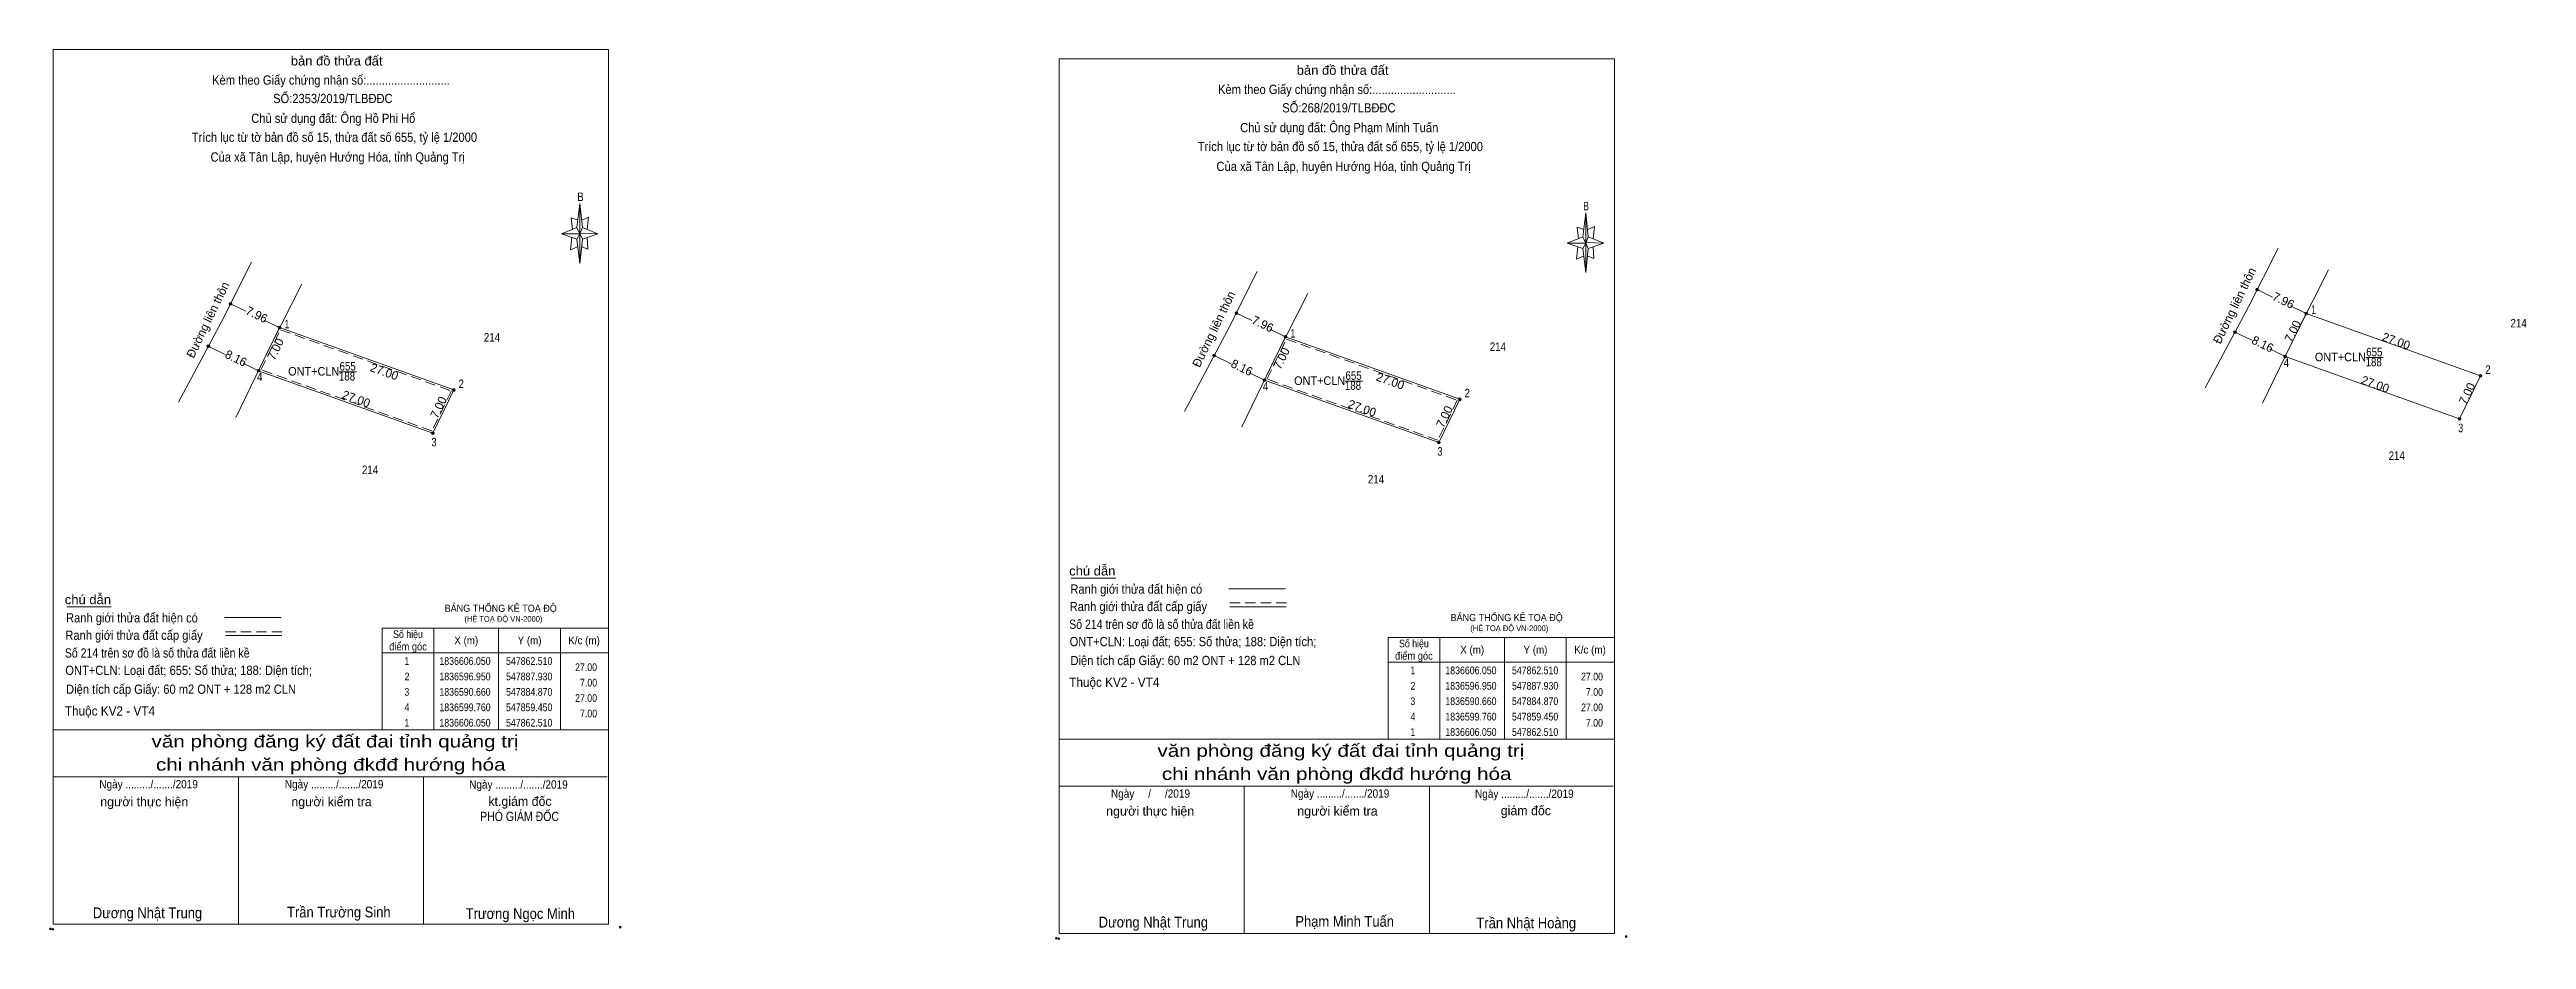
# Model space of a CAD drawing. Header units: metres. Extents: x 547533 to 547895, y 1836515 to 1836645.
import ezdxf
from ezdxf.enums import TextEntityAlignment as Align

# ---------------------------------------------------------------- set-up
doc = ezdxf.new("R2010")
doc.units = ezdxf.units.M
doc.header["$LTSCALE"] = 0.5
doc.header["$PDMODE"] = 32
doc.header["$PDSIZE"] = 0.25
doc.linetypes.add('MEDIUM_DASHED', pattern=[4.5, 3, -1.5])
for name, color, linetype, lineweight in [('1', 7, 'MEDIUM_DASHED', 13), ('17', 7, 'Continuous', 13), ('23', 7, 'Continuous', 13), ('5', 7, 'Continuous', 13), ('55', 7, 'Continuous', 13), ('6', 7, 'Continuous', 13), ('63', 7, 'Continuous', 13)]:
    doc.layers.add(name, color=color, linetype=linetype, lineweight=lineweight)

msp = doc.modelspace()

# ---------------------------------------------------------------- hatches: boundary and pattern name
at = {"layer": '63'}
for points in [[(547855.55, 1836609.53, 1), (547855.15, 1836609.53, 1)], [(547559.87, 1836607.46, 1), (547559.47, 1836607.46, 1)], [(547706.63, 1836606.1, 1), (547706.23, 1836606.1, 1)], [(547862.71, 1836606.05, 1), (547862.31, 1836606.05, 1)], [(547567.03, 1836603.98, 1), (547566.63, 1836603.98, 1)], [(547713.79, 1836602.62, 1), (547713.39, 1836602.62, 1)], [(547852.32, 1836603.33, 1), (547851.92, 1836603.33, 1)], [(547556.64, 1836601.26, 1), (547556.24, 1836601.26, 1)], [(547703.4, 1836599.9, 1), (547703, 1836599.9, 1)], [(547859.65, 1836599.76, 1), (547859.25, 1836599.76, 1)], [(547563.97, 1836597.69, 1), (547563.57, 1836597.69, 1)], [(547592.45, 1836594.88, 1), (547592.05, 1836594.88, 1)], [(547710.73, 1836596.33, 1), (547710.33, 1836596.33, 1)], [(547888.13, 1836596.95, 1), (547887.73, 1836596.95, 1)], [(547739.21, 1836593.52, 1), (547738.81, 1836593.52, 1)], [(547589.39, 1836588.59, 1), (547588.99, 1836588.59, 1)], [(547885.07, 1836590.66, 1), (547884.67, 1836590.66, 1)], [(547736.15, 1836587.23, 1), (547735.75, 1836587.23, 1)]]:
    msp.add_hatch(color=256, dxfattribs=at).paths.add_polyline_path(points)

# ---------------------------------------------------------------- linework, layer by layer
at = {"layer": '1', "linetype": 'Continuous'}
msp.add_lwpolyline([(547862.51, 1836606.05), (547887.93, 1836596.95), (547884.87, 1836590.66), (547859.45, 1836599.76)], close=True, dxfattribs=at)
at = {"layer": '1'}
for points in [[(547566.96, 1836603.67), (547591.9, 1836594.74), (547589.06, 1836588.9), (547564.12, 1836597.83)], [(547713.72, 1836602.31), (547738.66, 1836593.38), (547735.82, 1836587.54), (547710.88, 1836596.47)]]:
    msp.add_lwpolyline(points, close=True, dxfattribs=at)
at = {"layer": '17'}
for p, q in [((547682.31, 1836567.44), (547688.82, 1836567.44)), ((547535.78, 1836563.25), (547542.29, 1836563.25))]:
    msp.add_line(p, q, dxfattribs=at)
at = {"layer": '23'}
for p, q in [((547558.39, 1836604.92), (547562.72, 1836613.52)), ((547854.07, 1836606.99), (547858.4, 1836615.59)), ((547705.15, 1836603.56), (547709.48, 1836612.16)), ((547847.78, 1836595.19), (547854.07, 1836606.99)), ((547552.1, 1836593.12), (547558.39, 1836604.92)), ((547698.86, 1836591.76), (547705.15, 1836603.56))]:
    msp.add_line(p, q, dxfattribs=at)
for points in [[(547560.45, 1836590.87), (547565.58, 1836601.41), (547570.08, 1836610.33)], [(547856.13, 1836592.94), (547861.26, 1836603.48), (547865.76, 1836612.4)], [(547707.21, 1836589.51), (547712.34, 1836600.05), (547716.84, 1836608.97)]]:
    msp.add_lwpolyline(points, dxfattribs=at)
at = {"layer": '5'}
for p, q in [((547610.2, 1836618.58), (547610.65, 1836622.09)), ((547756.96, 1836617.22), (547757.41, 1836620.73)), ((547610.2, 1836616.87), (547607.95, 1836617.68)), ((547611.01, 1836616.87), (547610.65, 1836613.36)), ((547611.01, 1836618.58), (547613.26, 1836617.68)), ((547611.73, 1836617.14), (547611.82, 1836615.43)), ((547757.77, 1836617.22), (547760.02, 1836616.32)), ((547611.82, 1836615.43), (547610.92, 1836615.79)), ((547756.96, 1836615.51), (547754.71, 1836616.32)), ((547757.77, 1836615.51), (547757.41, 1836612)), ((547758.58, 1836614.07), (547757.68, 1836614.43)), ((547758.49, 1836615.78), (547758.58, 1836614.07)), ((547533.82, 1836545.28), (547614.82, 1836545.28)), ((547680.58, 1836543.92), (547761.58, 1836543.92)), ((547533.82, 1836538.44), (547614.64, 1836538.44)), ((547533.82, 1836538.44), (547614.64, 1836538.44)), ((547533.82, 1836538.44), (547614.64, 1836538.44)), ((547560.82, 1836516.94), (547560.82, 1836538.44)), ((547587.82, 1836516.94), (547587.82, 1836538.44)), ((547680.58, 1836537.08), (547761.4, 1836537.08)), ((547680.58, 1836537.08), (547761.4, 1836537.08)), ((547680.58, 1836537.08), (547761.4, 1836537.08)), ((547707.58, 1836515.58), (547707.58, 1836537.08)), ((547734.58, 1836515.58), (547734.58, 1836537.08))]:
    msp.add_line(p, q, dxfattribs=at)
for points in [[(547533.82, 1836644.56), (547614.82, 1836644.56), (547614.82, 1836516.94), (547533.82, 1836516.94)], [(547680.58, 1836643.2), (547761.58, 1836643.2), (547761.58, 1836515.58), (547680.58, 1836515.58)], [(547610.65, 1836622.09), (547611.01, 1836618.58), (547610.65, 1836617.68)], [(547757.41, 1836620.73), (547757.77, 1836617.22), (547757.41, 1836616.32)], [(547610.65, 1836617.68), (547607.95, 1836617.68), (547610.2, 1836618.58), (547611.01, 1836616.87), (547613.26, 1836617.68), (547610.65, 1836617.77)], [(547610.65, 1836617.68), (547610.65, 1836613.36), (547610.2, 1836616.87)], [(547757.41, 1836616.32), (547754.71, 1836616.32), (547756.96, 1836617.22), (547757.77, 1836615.51), (547760.02, 1836616.32), (547757.41, 1836616.41)], [(547757.41, 1836616.32), (547757.41, 1836612), (547756.96, 1836615.51)]]:
    msp.add_lwpolyline(points, close=True, dxfattribs=at)
for points in [[(547610.92, 1836619.66), (547611.91, 1836620.11), (547611.73, 1836618.31)], [(547610.65, 1836617.68), (547610.2, 1836618.58), (547607.95, 1836617.68)], [(547609.48, 1836617.14), (547609.3, 1836615.34), (547610.29, 1836615.79)], [(547610.38, 1836619.66), (547609.39, 1836620.02), (547609.57, 1836618.31)], [(547610.65, 1836617.68), (547611.01, 1836616.87), (547613.26, 1836617.68)], [(547757.41, 1836616.32), (547756.96, 1836617.22), (547754.71, 1836616.32)], [(547757.14, 1836618.3), (547756.15, 1836618.66), (547756.33, 1836616.95)], [(547757.68, 1836618.3), (547758.67, 1836618.75), (547758.49, 1836616.95)], [(547756.24, 1836615.78), (547756.06, 1836613.98), (547757.05, 1836614.43)], [(547757.41, 1836616.32), (547757.77, 1836615.51), (547760.02, 1836616.32)], [(547614.82, 1836516.94), (547533.82, 1836516.94), (547533.82, 1836538.44)], [(547761.58, 1836515.58), (547680.58, 1836515.58), (547680.58, 1836537.08)]]:
    msp.add_lwpolyline(points, dxfattribs=at)
for p in [(547533.4, 1836516.24), (547533.76, 1836516.18), (547680.16, 1836514.88), (547680.52, 1836514.82)]:
    msp.add_point(p, dxfattribs=at)
at = {"layer": '55'}
for points in [[(547862.51, 1836606.05), (547887.93, 1836596.95), (547884.87, 1836590.66), (547859.45, 1836599.76)], [(547566.83, 1836603.98), (547592.25, 1836594.88), (547589.19, 1836588.59), (547563.77, 1836597.69)], [(547713.59, 1836602.62), (547739.01, 1836593.52), (547735.95, 1836587.23), (547710.53, 1836596.33)]]:
    msp.add_lwpolyline(points, close=True, dxfattribs=at)
at = {"layer": '6'}
for p, q in [((547705.35, 1836565.88), (547713.58, 1836565.88)), ((547705.48, 1836563.24), (547713.7, 1836563.24)), ((547558.82, 1836561.69), (547567.05, 1836561.69)), ((547558.95, 1836559.05), (547567.17, 1836559.05))]:
    msp.add_line(p, q, dxfattribs=at)
at = {"layer": '6', "linetype": 'MEDIUM_DASHED'}
for p, q in [((547705.48, 1836563.8), (547713.76, 1836563.8)), ((547558.95, 1836559.61), (547567.23, 1836559.61))]:
    msp.add_line(p, q, dxfattribs=at)
at = {"layer": '6'}
for p in [(547616.53, 1836516.48), (547763.29, 1836515.12)]:
    msp.add_point(p, dxfattribs=at)
at = {"layer": '63'}
for p, q in [((547855.35, 1836609.53), (547857.6, 1836608.44)), ((547559.67, 1836607.46), (547561.92, 1836606.37)), ((547706.43, 1836606.1), (547708.68, 1836605.01)), ((547860.22, 1836607.16), (547862.51, 1836606.05)), ((547564.54, 1836605.09), (547566.83, 1836603.98)), ((547711.3, 1836603.73), (547713.59, 1836602.62)), ((547852.12, 1836603.33), (547854.59, 1836602.13)), ((547556.44, 1836601.26), (547558.91, 1836600.06)), ((547561.5, 1836598.79), (547563.77, 1836597.69)), ((547703.2, 1836599.9), (547705.67, 1836598.7)), ((547857.18, 1836600.86), (547859.45, 1836599.76)), ((547871.2, 1836599.6), (547873.75, 1836599.6)), ((547575.52, 1836597.53), (547578.07, 1836597.53)), ((547708.26, 1836597.43), (547710.53, 1836596.33)), ((547722.28, 1836596.17), (547724.83, 1836596.17)), ((547589.35, 1836560.14), (547589.35, 1836545.28)), ((547598.8, 1836560.14), (547598.8, 1836545.28)), ((547607.8, 1836560.14), (547607.8, 1836545.28)), ((547736.11, 1836558.78), (547736.11, 1836543.92)), ((547745.56, 1836558.78), (547745.56, 1836543.92)), ((547754.56, 1836558.78), (547754.56, 1836543.92)), ((547581.79, 1836556.54), (547614.82, 1836556.54)), ((547728.55, 1836555.18), (547761.58, 1836555.18))]:
    msp.add_line(p, q, dxfattribs=at)
for points in [[(547581.79, 1836560.14), (547614.82, 1836560.14), (547614.82, 1836545.28), (547581.79, 1836545.28)], [(547728.55, 1836558.78), (547761.58, 1836558.78), (547761.58, 1836543.92), (547728.55, 1836543.92)]]:
    msp.add_lwpolyline(points, close=True, dxfattribs=at)
for centre in [(547855.35, 1836609.53), (547559.67, 1836607.46), (547706.43, 1836606.1), (547862.51, 1836606.05), (547566.83, 1836603.98), (547713.59, 1836602.62), (547852.12, 1836603.33), (547556.44, 1836601.26), (547703.2, 1836599.9), (547859.45, 1836599.76), (547563.77, 1836597.69), (547592.25, 1836594.88), (547710.53, 1836596.33), (547887.93, 1836596.95), (547739.01, 1836593.52), (547589.19, 1836588.59), (547884.87, 1836590.66), (547735.95, 1836587.23)]:
    msp.add_circle(centre, 0.2, dxfattribs=at)

# ---------------------------------------------------------------- texts
at = {"layer": '1'}
for s, width, p in [('214', 0.85, (547597.82, 1836601.93)), ('214', 0.85, (547893.5, 1836604)), ('655', 0.85, (547576.765, 1836597.72)), ('214', 0.85, (547744.58, 1836600.57)), ('ONT+CLN', 0.95, (547867.5, 1836599.07)), ('188', 0.85, (547872.355, 1836598.33)), ('655', 0.85, (547872.445, 1836599.79)), ('ONT+CLN', 0.95, (547571.82, 1836596.98)), ('188', 0.85, (547576.675, 1836596.26)), ('ONT+CLN', 0.95, (547718.58, 1836595.62)), ('188', 0.85, (547723.435, 1836594.9)), ('655', 0.85, (547723.525, 1836596.36)), ('214', 0.85, (547875.72, 1836584.67)), ('214', 0.85, (547580.04, 1836582.6)), ('214', 0.85, (547726.8, 1836581.24))]:
    msp.add_text(s, height=1.25, dxfattribs=dict(at, width=width)).set_placement(p, align=Align.CENTER)
for s, height, width, p in [('BẢNG THỐNG KÊ TOẠ ĐỘ ', 1.035, 0.95, (547590.92, 1836562.51)), ('BẢNG THỐNG KÊ TOẠ ĐỘ ', 1.035, 0.95, (547737.68, 1836561.15)), ('(HỆ TOẠ ĐỘ VN-2000)', 0.837, 0.9, (547593.8, 1836561.05)), ('(HỆ TOẠ ĐỘ VN-2000)', 0.837, 0.9, (547740.56, 1836559.69))]:
    msp.add_text(s, height=height, dxfattribs=dict(at, width=width)).set_placement(p)
at = {"layer": '5'}
for s, height, width, p in [('bản đồ thửa đất', 1.35, 1.05, (547575.165, 1836642.23)), ('bản đồ thửa đất', 1.35, 1.05, (547721.925, 1836640.87)), ('Kèm theo Giấy chứng nhận số:...........................', 1.35, 0.9, (547574.335, 1836639.43)), ('SỐ:2353/2019/TLBĐĐC', 1.35, 0.9, (547574.61, 1836636.74)), ('Kèm theo Giấy chứng nhận số:...........................', 1.35, 0.9, (547721.095, 1836638.07)), ('Chủ sử dụng đất: Ông Hồ Phi Hổ', 1.35, 0.9, (547574.675, 1836633.85)), ('SỐ:268/2019/TLBĐĐC', 1.35, 0.9, (547721.38, 1836635.38)), ('Trích lục từ tờ bản đồ số 15, thửa đất số 655, tỷ lệ 1/2000 ', 1.35, 0.9, (547575.06, 1836631.09)), ('Trích lục từ tờ bản đồ số 15, thửa đất số 655, tỷ lệ 1/2000 ', 1.35, 0.9, (547721.815, 1836629.73)), ('Chủ sử dụng đất: Ông Phạm Minh Tuấn', 1.35, 0.9, (547721.43, 1836632.49)), ('Của xã Tân Lập, huyện Hướng Hóa, tỉnh Quảng Trị', 1.35, 0.9, (547575.315, 1836628.2)), ('Của xã Tân Lập, huyện Hướng Hóa, tỉnh Quảng Trị', 1.35, 0.9, (547722.075, 1836626.84)), ('B', 1.24, 0.85, (547610.735, 1836622.45)), ('B', 1.24, 0.75, (547757.445, 1836621.09)), ('văn phòng đăng ký đất đai tỉnh quảng trị', 1.8, 1.25, (547574.92, 1836542.71)), ('chi nhánh văn phòng đkđđ hướng hóa', 1.8, 1.25, (547574.3, 1836539.33)), ('văn phòng đăng ký đất đai tỉnh quảng trị', 1.8, 1.25, (547721.675, 1836541.35)), ('Ngày ........./......./2019', 1.215, 0.9, (547547.725, 1836536.75)), ('Ngày ........./......./2019', 1.215, 0.9, (547574.795, 1836536.75)), ('Ngày ........./......./2019', 1.215, 0.9, (547601.685, 1836536.71)), ('chi nhánh văn phòng đkđđ hướng hóa', 1.8, 1.25, (547721.06, 1836537.97)), ('PHÓ GIÁM ĐỐC', 1.35, 0.85, (547601.85, 1836531.98)), ('Ngày     /     /2019', 1.215, 0.9, (547693.895, 1836535.38)), ('Ngày ........./......./2019', 1.215, 0.9, (547721.545, 1836535.39)), ('Ngày ........./......./2019', 1.215, 0.9, (547748.435, 1836535.35)), ('Dương Nhật Trung', 1.57, 0.9, (547547.565, 1836517.8)), ('Trần Trường Sinh', 1.57, 0.9, (547575.48, 1836517.91)), ('Trương Ngọc Minh', 1.57, 0.9, (547601.965, 1836517.68)), ('Dương Nhật Trung', 1.57, 0.9, (547694.315, 1836516.44)), ('Phạm Minh Tuấn', 1.57, 0.9, (547722.225, 1836516.55)), ('Trần Nhật Hoàng', 1.575, 0.9, (547748.715, 1836516.32))]:
    msp.add_text(s, height=height, dxfattribs=dict(at, width=width)).set_placement(p, align=Align.CENTER)
for s, p in [('người thực hiện', (547547.095, 1836534.12)), ('người kiểm tra', (547574.415, 1836534.13)), ('kt.giám đốc', (547601.91, 1836534.19)), ('người thực hiện', (547693.85, 1836532.76)), ('người kiểm tra', (547721.175, 1836532.77)), ('giám đốc', (547748.665, 1836532.83))]:
    msp.add_text(s, height=1.35, dxfattribs=at).set_placement(p, align=Align.CENTER)
at = {"layer": '6'}
for s, width, p in [('chú dẫn', 1.05, (547682.03, 1836567.81)), ('Ranh giới thửa đất hiện có ', 0.9, (547682.21, 1836565.15)), ('chú dẫn', 1.05, (547535.5, 1836563.62)), ('Ranh giới thửa đất hiện có ', 0.9, (547535.68, 1836560.96)), ('Ranh giới thửa đất cấp giấy', 0.9, (547682.11, 1836562.61)), ('Ranh giới thửa đất cấp giấy', 0.9, (547535.58, 1836558.42)), ('Số 214 trên sơ đồ là số thửa đất liền kề', 0.85, (547682.04, 1836560.02)), ('ONT+CLN: Loại đất; 655: Số thửa; 188: Diện tích;', 0.9, (547682.1, 1836557.49)), ('Số 214 trên sơ đồ là số thửa đất liền kề', 0.85, (547535.51, 1836555.83)), ('Diện tích cấp Giấy: 60 m2 ONT + 128 m2 CLN', 0.9, (547682.22, 1836554.73)), ('ONT+CLN: Loại đất; 655: Số thửa; 188: Diện tích;', 0.9, (547535.57, 1836553.3)), ('Diện tích cấp Giấy: 60 m2 ONT + 128 m2 CLN', 0.9, (547535.69, 1836550.54)), ('Thuộc KV2 - VT4', 0.95, (547682.04, 1836551.56)), ('Thuộc KV2 - VT4', 0.95, (547535.51, 1836547.37))]:
    msp.add_text(s, height=1.35, dxfattribs=dict(at, width=width)).set_placement(p)
at = {"layer": '63'}
for s, rotation, p in [('Đường liên thôn', 64.058, (547556.9375, 1836604.8516)), ('Đường liên thôn', 64.058, (547852.6175, 1836606.9216)), ('7.96', 334.079, (547563.2318, 1836605.3155)), ('Đường liên thôn', 64.058, (547703.6975, 1836603.4916)), ('7.96', 334.079, (547709.9918, 1836603.9555)), ('7.96', 334.079, (547858.9118, 1836607.3855)), ('7.00', 64.058, (547566.8075, 1836600.5666)), ('8.16', 334.032, (547855.8813, 1836601.0242)), ('7.00', 64.058, (547861.1175, 1836603.1766)), ('27.00', 340.303, (547875.4294, 1836601.4229)), ('8.16', 334.032, (547560.2013, 1836598.9542)), ('27.00', 340.303, (547581.9094, 1836596.9629)), ('8.16', 334.032, (547706.9613, 1836597.5942)), ('7.00', 64.058, (547713.5675, 1836599.2066)), ('27.00', 340.303, (547577.8094, 1836592.9929)), ('27.00', 340.303, (547728.6694, 1836595.6029)), ('27.00', 340.303, (547872.3694, 1836595.1329)), ('7.00', 64.058, (547886.5375, 1836594.0766)), ('7.00', 64.058, (547590.5875, 1836592.0766)), ('27.00', 340.303, (547724.5694, 1836591.6329)), ('7.00', 64.058, (547737.3475, 1836590.7166))]:
    msp.add_text(s, height=1.25, rotation=rotation, dxfattribs=at).set_placement(p, align=Align.CENTER)
for s, height, width, p in [(' 1', 1.25, 0.75, (547863.94, 1836605.96)), (' 1', 1.25, 0.75, (547568.26, 1836603.89)), (' 1', 1.25, 0.75, (547715.02, 1836602.53)), (' 4', 1.25, 0.85, (547860.01, 1836598.24)), (' 2', 1.25, 0.85, (547889.42, 1836597.23)), (' 4', 1.25, 0.85, (547564.33, 1836596.17)), (' 2', 1.25, 0.85, (547593.74, 1836595.16)), (' 4', 1.25, 0.85, (547711.09, 1836594.81)), (' 2', 1.25, 0.85, (547740.5, 1836593.8)), (' 3', 1.25, 0.8, (547589.74, 1836586.65)), (' 3', 1.25, 0.8, (547885.42, 1836588.72)), (' 3', 1.25, 0.8, (547736.5, 1836585.29)), ('27.00', 1.125, 0.85, (547613.15, 1836553.86)), ('7.00', 1.125, 0.85, (547613.16, 1836551.61)), ('27.00', 1.125, 0.85, (547759.91, 1836552.5)), ('7.00', 1.125, 0.85, (547759.91, 1836550.25)), ('27.00', 1.125, 0.85, (547613.15, 1836549.36)), ('7.00', 1.125, 0.85, (547613.16, 1836547.11)), ('27.00', 1.125, 0.85, (547759.91, 1836548)), ('7.00', 1.125, 0.85, (547759.91, 1836545.75))]:
    msp.add_text(s, height=height, dxfattribs=dict(at, width=width)).set_placement(p, align=Align.RIGHT)
for s, width, p in [('Số hiệu', 0.85, (547585.57, 1836558.68)), ('X (m)', 0.95, (547594.075, 1836557.78)), ('Y (m)', 0.95, (547603.305, 1836557.78)), ('K/c (m)', 0.95, (547611.26, 1836557.78)), ('điểm góc', 0.9, (547585.575, 1836556.88)), (' 1', 0.75, (547585.255, 1836554.76)), ('1836606.050', 0.85, (547593.89, 1836554.76)), ('547862.510', 0.85, (547603.255, 1836554.76)), ('điểm góc', 0.9, (547732.33, 1836555.52)), ('Số hiệu', 0.85, (547732.33, 1836557.32)), ('X (m)', 0.95, (547740.835, 1836556.42)), ('Y (m)', 0.95, (547750.06, 1836556.42)), ('K/c (m)', 0.95, (547758.02, 1836556.42)), (' 3', 0.8, (547585.245, 1836550.26)), (' 2', 0.85, (547585.255, 1836552.51)), ('1836596.950', 0.85, (547593.89, 1836552.51)), ('1836590.660', 0.85, (547593.89, 1836550.26)), ('547887.930', 0.85, (547603.255, 1836552.51)), ('547884.870', 0.85, (547603.255, 1836550.26)), (' 2', 0.85, (547732.015, 1836551.15)), (' 1', 0.75, (547732.015, 1836553.4)), ('1836606.050', 0.85, (547740.65, 1836553.4)), ('1836596.950', 0.85, (547740.65, 1836551.15)), ('547862.510', 0.85, (547750.01, 1836553.4)), ('547887.930', 0.85, (547750.01, 1836551.15)), (' 4', 0.85, (547585.245, 1836548.01)), ('1836599.760', 0.85, (547593.89, 1836548.01)), ('547859.450', 0.85, (547603.255, 1836548.01)), (' 4', 0.85, (547732.01, 1836546.65)), (' 3', 0.8, (547732.005, 1836548.9)), ('1836590.660', 0.85, (547740.65, 1836548.9)), ('1836599.760', 0.85, (547740.65, 1836546.65)), ('547884.870', 0.85, (547750.01, 1836548.9)), ('547859.450', 0.85, (547750.01, 1836546.65)), (' 1', 0.75, (547585.255, 1836545.76)), ('1836606.050', 0.85, (547593.89, 1836545.76)), ('547862.510', 0.85, (547603.255, 1836545.76)), (' 1', 0.75, (547732.015, 1836544.4)), ('1836606.050', 0.85, (547740.65, 1836544.4)), ('547862.510', 0.85, (547750.01, 1836544.4))]:
    msp.add_text(s, height=1.125, dxfattribs=dict(at, width=width)).set_placement(p, align=Align.CENTER)

doc.saveas('drawing.dxf')
